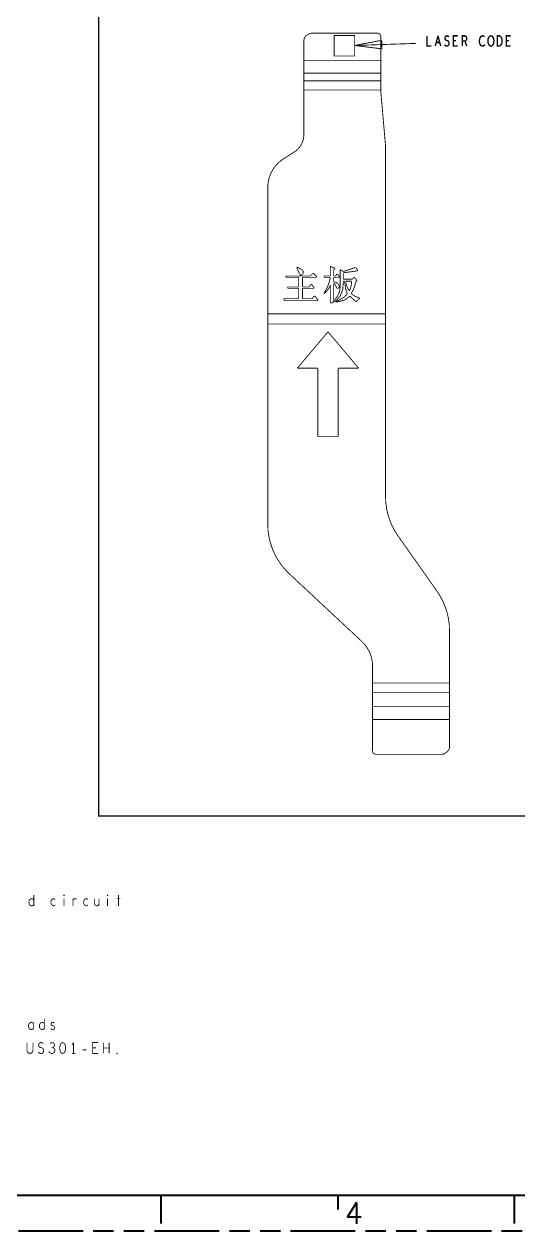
# Model space of a CAD drawing. Extents: x -81 to 328, y -202 to 89.
# Drawn here: x 59.7 to 132.2, y -202.4 to -25.1 of the extents above; entities that cross this region are included whole.
import ezdxf

# ---------------------------------------------------------------- set-up
doc = ezdxf.new("R2010")
doc.units = 0
doc.linetypes.add('PHANTOM', pattern=[29.5, 9.5, -1.5, 3, -1.5, 3, -1.5, 9.5])
doc.layers.add('0PAPERF', color=2, linetype='PHANTOM', plot=False)
doc.styles.add('SIMPLEX', font='simplex.shx')

msp = doc.modelspace()

# ---------------------------------------------------------------- linework, layer by layer
for p, q in [((-75.96, -197.18), (324.77, -197.18)), ((-59.35, -197.18), (132.71, -197.18)), ((-59.35, -197.18), (132.71, -197.18)), ((79.76, -197.18), (79.76, -201.33)), ((105.72, -197.18), (105.72, -199.25)), ((131.67, -197.18), (131.67, -201.33))]:
    msp.add_line(p, q)
for points, const_width in [([(80.17, -16.72), (148.05, -16.72), (148.05, -141.42), (70.6, -141.42), (70.6, -16.72), (82.56, -16.72)], 0.203), ([(101.4, -26.57), (101.19, -26.7)], 0.127), ([(111.55, -26.4), (101.95, -26.4)], 0.127), ([(100.75, -27.53), (100.75, -41.32)], 0.127), ([(112.19, -27.45), (108.21, -28.21)], 0.127), ([(108.21, -28.21), (112.23, -28.7), (112.19, -27.45)], 0.127), ([(108.21, -28.21), (117.22, -27.9)], 0.127), ([(118.85, -26.79), (118.85, -28.29), (119.49, -28.29)], 0.2), ([(120.06, -28.29), (120.46, -26.79)], 0.2), ([(120.72, -27.77), (120.2, -27.77)], 0.2), ([(120.46, -26.79), (120.86, -28.29)], 0.2), ([(121.42, -28.09), (121.55, -28.22), (121.69, -28.29), (121.82, -28.29), (121.95, -28.22), (122.05, -28.09), (122.09, -27.92), (122.06, -27.74), (121.98, -27.59), (121.84, -27.49), (121.64, -27.44), (121.53, -27.34), (121.48, -27.17), (121.52, -26.99), (121.6, -26.87), (121.71, -26.79), (121.82, -26.79), (121.93, -26.84), (122.03, -26.97)], 0.2), ([(123.37, -28.29), (122.73, -28.29), (122.73, -26.79), (123.37, -26.79)], 0.2), ([(123.12, -27.52), (122.73, -27.52)], 0.2), ([(124.02, -28.29), (124.02, -26.79), (124.43, -26.79), (124.56, -26.87), (124.64, -26.97), (124.67, -27.17), (124.64, -27.37), (124.54, -27.49), (124.43, -27.57), (124.02, -27.57)], 0.2), ([(124.43, -27.57), (124.67, -28.29)], 0.2), ([(127.29, -26.92), (127.19, -26.84), (127.08, -26.79), (126.95, -26.79), (126.81, -26.87), (126.69, -26.99), (126.61, -27.14), (126.55, -27.39), (126.53, -27.62), (126.57, -27.84), (126.61, -27.99), (126.71, -28.14), (126.82, -28.24), (126.94, -28.29), (127.05, -28.29), (127.16, -28.24), (127.26, -28.17), (127.34, -28.07)], 0.2), ([(131.14, -28.29), (130.5, -28.29), (130.5, -26.79), (131.14, -26.79)], 0.2), ([(130.89, -27.52), (130.5, -27.52)], 0.2), ([(112.05, -30.39), (100.75, -30.39)], 0.127), ([(112.05, -32.28), (100.75, -32.28)], 0.127), ([(112.05, -33.39), (100.75, -33.39)], 0.127), ([(112.05, -34.76), (100.75, -34.76)], 0.127), ([(99.36, -43.85), (97.76, -44.87)], 0.127), ([(112.75, -94.49), (112.75, -43.34)], 0.127), ([(95.45, -49.08), (95.45, -98.55)], 0.127), ([(98.08, -62.09), (98.18, -62.28)], 0.127), ([(101.7, -62.09), (98.08, -62.09)], 0.127), ([(99.79, -60.76), (99.7, -60.85)], 0.127), ([(99.7, -60.85), (99.98, -61.42)], 0.127), ([(100.56, -61.23), (100.27, -61.04), (99.79, -60.76)], 0.127), ([(99.98, -61.42), (100.08, -61.71)], 0.127), ([(100.08, -61.71), (100.18, -61.9)], 0.127), ([(100.18, -61.9), (100.27, -61.99)], 0.127), ([(100.27, -61.99), (100.46, -61.9), (100.65, -61.71)], 0.127), ([(100.65, -61.33), (100.56, -61.23)], 0.127), ([(100.65, -61.71), (100.65, -61.33)], 0.127), ([(102.08, -61.71), (101.7, -62.09)], 0.127), ([(102.18, -61.71), (102.08, -61.71)], 0.127), ([(102.65, -62.18), (102.18, -61.71)], 0.127), ([(103.7, -62.09), (103.79, -62.28)], 0.127), ([(104.65, -62.09), (103.7, -62.09)], 0.127), ([(105.32, -60.95), (104.65, -60.66)], 0.127), ([(104.65, -60.66), (104.65, -62.09)], 0.127), ([(105.13, -61.23), (105.32, -60.95)], 0.127), ([(105.13, -62.09), (105.13, -61.23)], 0.127), ([(105.41, -62.09), (105.13, -62.09)], 0.127), ([(105.6, -61.8), (105.41, -62.09)], 0.127), ([(105.7, -61.8), (105.6, -61.8)], 0.127), ([(105.98, -62.18), (105.7, -61.8)], 0.127), ([(106.08, -61.14), (106.08, -63.71)], 0.127), ([(106.56, -61.42), (106.08, -61.14)], 0.127), ([(108.27, -60.85), (106.56, -61.42)], 0.127), ([(106.56, -61.61), (108.65, -61.33)], 0.127), ([(106.56, -62.56), (106.56, -61.61)], 0.127), ([(108.37, -60.85), (108.27, -60.85)], 0.127), ([(108.65, -61.23), (108.37, -60.85)], 0.127), ([(108.65, -61.33), (108.65, -61.23)], 0.127), ([(98.18, -62.28), (99.98, -62.28)], 0.127), ([(99.98, -63.71), (98.37, -63.71)], 0.127), ([(98.37, -63.71), (98.37, -63.9)], 0.127), ([(98.37, -63.9), (99.98, -63.9)], 0.127), ([(99.98, -62.28), (99.98, -63.71)], 0.127), ([(99.98, -63.9), (99.98, -65.42)], 0.127), ([(100.56, -62.28), (102.56, -62.28)], 0.127), ([(100.56, -63.71), (100.56, -62.28)], 0.127), ([(101.51, -63.71), (100.56, -63.71)], 0.127), ([(100.56, -63.9), (102.18, -63.9)], 0.127), ([(100.56, -65.42), (100.56, -63.9)], 0.127), ([(101.79, -63.33), (101.51, -63.71)], 0.127), ([(101.89, -63.33), (101.79, -63.33)], 0.127), ([(102.27, -63.8), (101.89, -63.33)], 0.127), ([(102.18, -63.9), (102.27, -63.8)], 0.127), ([(102.56, -62.28), (102.65, -62.18)], 0.127), ([(104.18, -63.8), (103.7, -64.66)], 0.127), ([(103.79, -62.28), (104.65, -62.28)], 0.127), ([(104.46, -63.04), (104.18, -63.8)], 0.127), ([(104.37, -63.99), (104.65, -63.42)], 0.127), ([(104.65, -62.28), (104.46, -63.04)], 0.127), ([(104.65, -63.42), (104.65, -65.99)], 0.127), ([(105.13, -62.28), (105.98, -62.28)], 0.127), ([(105.13, -62.95), (105.13, -62.28)], 0.127), ([(105.51, -63.04), (105.13, -62.95)], 0.127), ([(105.13, -63.14), (105.41, -63.42)], 0.127), ([(105.13, -65.9), (105.13, -63.14)], 0.127), ([(105.41, -63.42), (105.51, -63.71)], 0.127), ([(105.79, -63.23), (105.51, -63.04)], 0.127), ([(105.51, -63.71), (105.6, -63.9)], 0.127), ([(105.6, -63.9), (105.7, -63.9)], 0.127), ([(105.7, -63.9), (105.89, -63.8)], 0.127), ([(105.98, -63.61), (105.79, -63.23)], 0.127), ([(105.89, -63.8), (105.98, -63.61)], 0.127), ([(105.98, -62.28), (105.98, -62.18)], 0.127), ([(106.08, -63.71), (105.98, -64.47)], 0.127), ([(106.46, -64.09), (106.56, -62.85)], 0.127), ([(107.89, -62.56), (106.56, -62.56)], 0.127), ([(106.56, -62.85), (106.75, -62.85)], 0.127), ([(106.75, -62.85), (106.84, -63.71)], 0.127), ([(106.84, -63.71), (106.94, -64.18)], 0.127), ([(107.79, -62.85), (106.94, -62.85)], 0.127), ([(106.94, -62.85), (106.94, -63.23)], 0.127), ([(106.94, -63.23), (107.22, -63.9), (107.41, -64.28)], 0.127), ([(107.41, -64.28), (107.6, -63.9)], 0.127), ([(107.6, -63.9), (107.7, -63.52), (107.79, -62.85)], 0.127), ([(108.08, -62.28), (107.89, -62.56)], 0.127), ([(107.98, -64.18), (108.18, -63.71), (108.37, -62.95)], 0.127), ([(108.18, -62.28), (108.08, -62.28)], 0.127), ([(108.56, -62.76), (108.18, -62.28)], 0.127), ([(108.37, -62.95), (108.56, -62.76)], 0.127), ([(99.98, -65.42), (97.79, -65.42)], 0.127), ([(97.79, -65.42), (97.89, -65.71)], 0.127), ([(101.98, -65.42), (100.56, -65.42)], 0.127), ([(102.27, -65.04), (101.98, -65.42)], 0.127), ([(102.37, -65.04), (102.27, -65.04)], 0.127), ([(102.84, -65.61), (102.37, -65.04)], 0.127), ([(102.75, -65.71), (102.84, -65.61)], 0.127), ([(103.7, -64.66), (103.79, -64.66)], 0.127), ([(103.79, -64.66), (104.37, -63.99)], 0.127), ([(105.7, -65.04), (105.22, -65.71)], 0.127), ([(105.32, -65.9), (105.6, -65.61)], 0.127), ([(105.6, -65.61), (106.08, -65.04)], 0.127), ([(106.27, -65.42), (105.6, -65.8)], 0.127), ([(105.98, -64.47), (105.7, -65.04)], 0.127), ([(106.08, -65.04), (106.46, -64.09)], 0.127), ([(106.08, -65.8), (106.75, -65.61)], 0.127), ([(106.75, -65.14), (106.27, -65.42)], 0.127), ([(107.13, -64.66), (106.75, -65.14)], 0.127), ([(106.75, -65.61), (107.51, -65.04)], 0.127), ([(106.94, -64.18), (107.13, -64.66)], 0.127), ([(107.51, -65.04), (108.46, -65.9)], 0.127), ([(107.7, -64.66), (107.98, -64.18)], 0.127), ([(108.08, -64.95), (107.7, -64.66)], 0.127), ([(108.46, -65.14), (108.08, -64.95)], 0.127), ([(108.94, -65.33), (108.46, -65.14)], 0.127), ([(108.56, -65.71), (108.75, -65.52)], 0.127), ([(108.75, -65.52), (108.94, -65.42)], 0.127), ([(108.94, -65.42), (108.94, -65.33)], 0.127), ([(97.89, -65.71), (102.75, -65.71)], 0.127), ([(104.65, -65.99), (104.75, -66.09)], 0.127), ([(104.75, -66.09), (105.13, -65.9)], 0.127), ([(105.22, -65.71), (105.22, -65.8)], 0.127), ([(105.22, -65.8), (105.32, -65.9)], 0.127), ([(105.51, -65.9), (105.6, -65.9), (106.08, -65.8)], 0.127), ([(105.6, -65.8), (105.51, -65.9)], 0.127), ([(108.46, -65.9), (108.56, -65.71)], 0.127), ([(112.75, -67.64), (95.45, -67.64)], 0.127), ([(112.75, -69.14), (95.45, -69.14)], 0.127), ([(99.8, -75.64), (104.3, -70.28)], 0.127), ([(104.3, -70.28), (108.8, -75.64)], 0.127), ([(102.8, -75.64), (99.8, -75.64)], 0.127), ([(105.8, -85.64), (102.8, -85.64), (102.8, -75.64)], 0.127), ([(105.8, -75.64), (105.8, -85.64)], 0.127), ([(108.8, -75.64), (105.8, -75.64)], 0.127), ([(120.32, -108.42), (114.57, -100.25)], 0.127), ([(98.63, -105.86), (109.26, -115.78)], 0.127), ([(110.85, -131.88), (110.85, -119.43)], 0.127), ([(110.85, -121.9), (122.15, -121.9)], 0.127), ([(110.85, -123.27), (122.15, -123.27)], 0.127), ([(110.85, -125.38), (122.15, -125.38)], 0.127), ([(110.85, -127.27), (122.15, -127.27)], 0.127), ([(111.35, -132.38), (120.95, -132.38)], 0.127), ([(121.5, -132.21), (121.7, -132.08)], 0.127), ([(61.07, -154.41), (60.99, -154.54), (60.87, -154.62), (60.74, -154.65), (60.58, -154.6), (60.46, -154.46), (60.38, -154.3), (60.36, -154.12), (60.38, -153.93), (60.46, -153.77), (60.58, -153.64), (60.74, -153.58), (60.87, -153.61), (60.97, -153.66), (61.07, -153.77)], 0.127), ([(61.07, -153.05), (61.07, -154.65)], 0.127), ([(64.23, -153.72), (64.09, -153.61), (63.98, -153.58), (63.82, -153.64), (63.7, -153.74), (63.62, -153.93), (63.6, -154.12), (63.62, -154.3), (63.7, -154.46), (63.82, -154.6), (63.98, -154.65), (64.11, -154.6), (64.23, -154.49)], 0.127), ([(65.52, -153.58), (65.52, -154.65)], 0.127), ([(66.84, -154.65), (66.84, -153.58)], 0.127), ([(66.84, -153.8), (66.94, -153.69), (67.04, -153.61), (67.18, -153.58), (67.27, -153.61), (67.39, -153.69)], 0.127), ([(69.03, -153.72), (68.89, -153.61), (68.78, -153.58), (68.62, -153.64), (68.5, -153.74), (68.42, -153.93), (68.4, -154.12), (68.42, -154.3), (68.5, -154.46), (68.62, -154.6), (68.78, -154.65), (68.91, -154.6), (69.03, -154.49)], 0.127), ([(69.98, -153.58), (69.98, -154.33), (70.06, -154.52), (70.18, -154.62), (70.32, -154.65), (70.45, -154.62), (70.57, -154.52), (70.65, -154.33)], 0.127), ([(70.65, -154.65), (70.65, -153.58)], 0.127), ([(71.92, -153.58), (71.92, -154.65)], 0.127), ([(73.24, -153.58), (73.79, -153.58)], 0.127), ([(73.52, -153.05), (73.52, -154.65)], 0.127), ([(61.02, -171.96), (60.94, -171.85), (60.82, -171.8), (60.68, -171.77), (60.54, -171.83), (60.42, -171.93), (60.34, -172.09), (60.3, -172.3), (60.34, -172.52), (60.42, -172.68), (60.54, -172.78), (60.68, -172.84), (60.82, -172.81), (60.94, -172.73), (61.02, -172.62)], 0.127), ([(61.02, -172.84), (61.02, -171.77)], 0.127), ([(62.62, -172.6), (62.54, -172.73), (62.42, -172.81), (62.28, -172.84), (62.12, -172.78), (62, -172.65), (61.92, -172.49), (61.9, -172.3), (61.92, -172.12), (62, -171.96), (62.12, -171.83), (62.28, -171.77), (62.42, -171.8), (62.52, -171.85), (62.62, -171.96)], 0.127), ([(62.62, -171.24), (62.62, -172.84)], 0.127), ([(63.56, -172.65), (63.66, -172.76), (63.8, -172.84), (63.92, -172.84), (64.04, -172.78), (64.12, -172.7), (64.16, -172.6), (64.14, -172.44), (64.06, -172.36), (63.7, -172.2), (63.62, -172.01), (63.66, -171.88), (63.74, -171.8), (63.86, -171.77), (63.98, -171.8), (64.1, -171.88)], 0.127), ([(60.08, -174.74), (60.08, -175.89), (60.16, -176.13), (60.32, -176.29), (60.52, -176.34), (60.72, -176.29), (60.88, -176.13), (60.96, -175.89), (60.96, -174.74)], 0.127), ([(61.7, -176.13), (61.86, -176.26), (62.04, -176.34), (62.2, -176.34), (62.36, -176.26), (62.48, -176.13), (62.54, -175.94), (62.5, -175.75), (62.4, -175.6), (62.22, -175.49), (61.98, -175.44), (61.84, -175.33), (61.78, -175.14), (61.82, -174.96), (61.92, -174.82), (62.06, -174.74), (62.2, -174.74), (62.34, -174.8), (62.46, -174.93)], 0.127), ([(63.28, -176.02), (63.4, -176.21), (63.56, -176.31), (63.74, -176.34), (63.9, -176.31), (64.06, -176.18), (64.16, -176.02), (64.18, -175.86), (64.14, -175.68), (64, -175.54), (63.86, -175.49), (63.68, -175.49)], 0.127), ([(63.86, -175.49), (63.98, -175.41), (64.08, -175.28), (64.12, -175.12), (64.08, -174.96), (63.98, -174.82), (63.8, -174.74), (63.62, -174.77), (63.44, -174.88)], 0.127), ([(66.92, -174.74), (66.68, -175.06)], 0.127), ([(66.92, -176.34), (66.92, -174.74)], 0.127), ([(70.52, -176.34), (69.72, -176.34), (69.72, -174.74), (70.52, -174.74)], 0.127), ([(70.2, -175.51), (69.72, -175.51)], 0.127), ([(71.3, -176.34), (71.3, -174.74)], 0.127), ([(72.14, -175.54), (71.3, -175.54)], 0.127), ([(72.14, -174.74), (72.14, -176.34)], 0.127), ([(66.68, -176.34), (67.16, -176.34)], 0.127), ([(68.26, -175.81), (68.78, -175.81)], 0.127)]:
    msp.add_lwpolyline(points, dxfattribs=dict(const_width=const_width))
at = {"const_width": 0.127}
for points in [[(101.95, -26.4, 0.148085), (101.4, -26.57)], [(112.05, -34.44), (112.05, -26.9, 0.414365), (111.55, -26.4)], [(101.19, -26.7, 0.250768), (100.75, -27.53)], [(112.05, -34.44, 0.006987), (112.06, -34.76)], [(112.05, -34.76, 0.014491), (112.09, -35.34)], [(112.75, -43.34, 0.021827), (112.71, -42.47), (112.09, -35.34)], [(99.36, -43.85, 0.256379), (100.75, -41.32)], [(97.76, -44.87, 0.256385), (95.45, -49.08)], [(112.75, -94.49, 0.154626), (114.57, -100.25)], [(95.45, -98.55, 0.207998), (98.63, -105.86)], [(122.15, -131.25), (122.15, -114.18, 0.154634), (120.32, -108.42)], [(110.85, -119.43, 0.208005), (109.26, -115.78)], [(121.7, -132.08, 0.250756), (122.15, -131.25)], [(110.85, -131.88, 0.414219), (111.35, -132.38)], [(120.95, -132.38, 0.148072), (121.5, -132.21)]]:
    msp.add_lwpolyline(points, format="xyb", dxfattribs=at)
for points, const_width in [([(105.21, -29.75), (108.21, -29.75), (108.21, -26.75), (105.21, -26.75)], 0.127), ([(128.23, -28.29), (128.1, -28.27), (127.99, -28.17), (127.89, -28.02), (127.83, -27.84), (127.8, -27.64), (127.8, -27.44), (127.83, -27.24), (127.89, -27.07), (127.99, -26.92), (128.1, -26.82), (128.23, -26.79), (128.36, -26.82), (128.47, -26.92), (128.57, -27.07), (128.63, -27.24), (128.67, -27.44), (128.67, -27.64), (128.63, -27.84), (128.57, -28.02), (128.47, -28.17), (128.36, -28.27)], 0.2), ([(129.17, -28.29), (129.17, -26.79), (129.49, -26.79), (129.62, -26.87), (129.72, -26.97), (129.8, -27.12), (129.86, -27.29), (129.88, -27.54), (129.86, -27.79), (129.8, -27.97), (129.72, -28.12), (129.62, -28.22), (129.49, -28.29)], 0.2), ([(65.52, -153.16), (65.48, -153.13), (65.48, -153.08), (65.52, -153.05), (65.56, -153.08), (65.56, -153.13)], 0.127), ([(71.92, -153.16), (71.88, -153.13), (71.88, -153.08), (71.92, -153.05), (71.96, -153.08), (71.96, -153.13)], 0.127), ([(65.32, -174.74), (65.16, -174.8), (65.04, -174.93), (64.96, -175.09), (64.9, -175.3), (64.88, -175.54), (64.9, -175.78), (64.96, -175.99), (65.04, -176.15), (65.16, -176.29), (65.32, -176.34), (65.48, -176.29), (65.6, -176.15), (65.68, -175.99), (65.74, -175.78), (65.76, -175.54), (65.74, -175.3), (65.68, -175.09), (65.6, -174.93), (65.48, -174.8)], 0.127), ([(73.32, -176.39), (73.28, -176.37), (73.28, -176.31), (73.32, -176.29), (73.36, -176.31), (73.36, -176.37)], 0.127)]:
    msp.add_lwpolyline(points, close=True, dxfattribs=dict(const_width=const_width))
at = {"layer": '0PAPERF'}
msp.add_line((-81.19, -202.41), (328.4, -202.41), dxfattribs=at)

# ---------------------------------------------------------------- texts
at = {"style": 'SIMPLEX'}
msp.add_text('4', height=3.11, dxfattribs=at).set_placement((106.76, -201.37))

doc.saveas('drawing.dxf')
